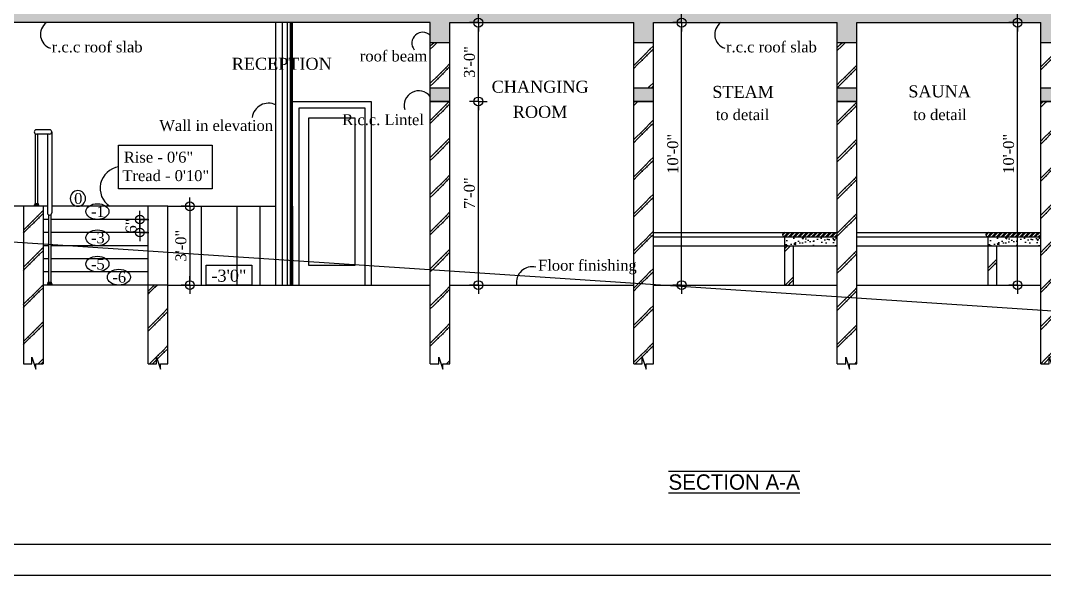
# Model space of a CAD drawing. Extents: x 7848 to 13228, y -2245 to 213.
# Drawn here: x 8097.6 to 8565.7, y -382.4 to -128.5 of the extents above; entities that cross this region are included whole.
import ezdxf
from ezdxf.enums import TextEntityAlignment as Align

# ---------------------------------------------------------------- set-up
doc = ezdxf.new("R2010")
doc.units = 0
doc.header["$LTSCALE"] = 20
doc.header["$MEASUREMENT"] = 0
doc.header["$PDMODE"] = 34
doc.header["$PDSIZE"] = 5
doc.layers.get('0').update_dxf_attribs({"linetype": 'CONTINUOUS'})
doc.layers.get('Defpoints').update_dxf_attribs({"linetype": 'CONTINUOUS'})
for name, color, linetype in [('border', 230, 'CONTINUOUS'), ('BORTEXT', 2, 'CONTINUOUS'), ('DETTEXT', 7, 'CONTINUOUS'), ('DIMLINE', 254, 'CONTINUOUS'), ('DOOR', 1, 'CONTINUOUS'), ('handrail', 1, 'CONTINUOUS'), ('HATCH', 252, 'CONTINUOUS'), ('text', 2, 'CONTINUOUS'), ('wall', 13, 'CONTINUOUS')]:
    doc.layers.add(name, color=color, linetype=linetype)
doc.layers.add('correct', color=230, linetype='CONTINUOUS', plot=False)
doc.styles.add('style3', font='times_1.ttf')
doc.styles.add('style4', font='boos1_0.ttf')
doc.styles.add('style5', font='times_1.ttf')
doc.dimstyles.new('arch61', dxfattribs={"dimscale": 0, "dimtxt": 5, "dimasz": 2, "dimexe": 0.18, "dimexo": 0.0625, "dimgap": 1.5, "dimtad": 1, "dimzin": 3, "dimdsep": 46, "dimlunit": 4, "dimtxsty": 'style3', "dimblk": 'BLK', "dimcen": 0, "dimse1": 1, "dimse2": 1, "dimclrd": 256, "dimclrt": 3, "dimazin": 0, "dimtfac": 1, "dimtix": 1, "dimtmove": 2, "dimatfit": 3, "dimldrblk": 'NONE', "dimfxl": 0.18, "dimtolj": 1, "dimtzin": 0, "dimlwd": -1, "dimarcsym": 0})
pattern_1 = [(45, (-691.092, 4933.936), (-8.485281, 8.485281), [3, 0]), (45, (-691.799, 4934.643), (-8.485281, 8.485281), [3, 0])]

# ---------------------------------------------------------------- blocks, each defined once
blk = doc.blocks.new('BLK')
for q in [(-2, 0), (0, 2), (0, -2), (2, 0)]:
    blk.add_line((0, 0), q)
blk.add_circle((0, 0), 1)
blk = doc.blocks.new('*D402')
at = {"layer": 'Defpoints', "color": 0}
for p in [(8293.93, -165.54), (8306.88, -165.54), (8293.93, -249.54)]:
    blk.add_point(p, dxfattribs=at)
at = {"layer": 'DIMLINE'}
blk.add_line((8306.88, -247.54), (8306.88, -167.54), dxfattribs=at)
at = {"layer": 'DIMLINE', "xscale": 2, "yscale": 2, "zscale": 2}
for p, rotation in [((8306.88, -165.54), 90), ((8306.88, -249.54), 270)]:
    blk.add_blockref('BLK', p, dxfattribs=dict(at, rotation=rotation))
at = {"layer": 'DIMLINE', "color": 3, "insert": (8302.83, -207.54), "char_height": 5, "attachment_point": 5, "rotation": 90, "style": 'style3'}
blk.add_mtext('\\A1;7\'-0"', dxfattribs=at)
blk = doc.blocks.new('_None')
blk = doc.blocks.new('*D403')
at = {"layer": 'Defpoints', "color": 0}
for p in [(8293.93, -129.54), (8306.88, -129.54), (8293.93, -165.54)]:
    blk.add_point(p, dxfattribs=at)
at = {"layer": 'DIMLINE'}
blk.add_line((8306.88, -163.54), (8306.88, -131.54), dxfattribs=at)
at = {"layer": 'DIMLINE', "xscale": 2, "yscale": 2, "zscale": 2}
for p, rotation in [((8306.88, -129.54), 90), ((8306.88, -165.54), 270)]:
    blk.add_blockref('BLK', p, dxfattribs=dict(at, rotation=rotation))
at = {"layer": 'DIMLINE', "color": 3, "insert": (8302.84, -147.54), "char_height": 5, "attachment_point": 5, "rotation": 90, "style": 'style3'}
blk.add_mtext('\\A1;3\'-0"', dxfattribs=at)
blk = doc.blocks.new('*D404')
at = {"layer": 'Defpoints', "color": 0}
for p in [(8399.59, -129.54), (8399.82, -129.54), (8399.59, -249.54)]:
    blk.add_point(p, dxfattribs=at)
at = {"layer": 'DIMLINE'}
blk.add_line((8399.82, -247.54), (8399.82, -131.54), dxfattribs=at)
at = {"layer": 'DIMLINE', "xscale": 2, "yscale": 2, "zscale": 2}
for p, rotation in [((8399.82, -129.54), 90), ((8399.82, -249.54), 270)]:
    blk.add_blockref('BLK', p, dxfattribs=dict(at, rotation=rotation))
at = {"layer": 'DIMLINE', "color": 3, "insert": (8395.78, -189.54), "char_height": 5, "attachment_point": 5, "rotation": 90, "style": 'style3'}
blk.add_mtext('\\A1;10\'-0"', dxfattribs=at)
blk = doc.blocks.new('*D422')
at = {"layer": 'Defpoints', "color": 0}
for p in [(8164.93, -213.54), (8164.93, -249.54), (8174.99, -249.54)]:
    blk.add_point(p, dxfattribs=at)
at = {"layer": 'DIMLINE'}
blk.add_line((8174.99, -215.54), (8174.99, -247.54), dxfattribs=at)
at = {"layer": 'DIMLINE', "xscale": 2, "yscale": 2, "zscale": 2}
for p, rotation in [((8174.99, -213.54), 90), ((8174.99, -249.54), 270)]:
    blk.add_blockref('BLK', p, dxfattribs=dict(at, rotation=rotation))
at = {"layer": 'DIMLINE', "color": 3, "insert": (8170.95, -231.54), "char_height": 5, "attachment_point": 5, "rotation": 90, "style": 'style3'}
blk.add_mtext('\\A1;3\'-0"', dxfattribs=at)
blk = doc.blocks.new('*D423')
at = {"layer": 'Defpoints', "color": 0}
for p in [(8152.21, -219.54), (8153.32, -219.54), (8153.32, -225.54)]:
    blk.add_point(p, dxfattribs=at)
at = {"layer": 'DIMLINE'}
for p, q in [((8152.21, -217.54), (8152.21, -215.54)), ((8152.21, -225.54), (8152.21, -219.54)), ((8152.21, -227.54), (8152.21, -229.54))]:
    blk.add_line(p, q, dxfattribs=at)
at = {"layer": 'DIMLINE', "xscale": 2, "yscale": 2, "zscale": 2}
for p, rotation in [((8152.21, -219.54), 270), ((8152.21, -225.54), 90)]:
    blk.add_blockref('BLK', p, dxfattribs=dict(at, rotation=rotation))
at = {"layer": 'DIMLINE', "color": 3, "insert": (8148.17, -222.54), "char_height": 5, "attachment_point": 5, "rotation": 90, "style": 'style3'}
blk.add_mtext('\\A1;6"', dxfattribs=at)
blk = doc.blocks.new('*D428')
at = {"layer": 'Defpoints', "color": 0}
for p in [(8550.9, -129.54), (8553.31, -129.54), (8550.9, -249.54)]:
    blk.add_point(p, dxfattribs=at)
at = {"layer": 'DIMLINE'}
blk.add_line((8553.31, -247.54), (8553.31, -131.54), dxfattribs=at)
at = {"layer": 'DIMLINE', "xscale": 2, "yscale": 2, "zscale": 2}
for p, rotation in [((8553.31, -129.54), 90), ((8553.31, -249.54), 270)]:
    blk.add_blockref('BLK', p, dxfattribs=dict(at, rotation=rotation))
at = {"layer": 'DIMLINE', "color": 3, "insert": (8549.27, -189.54), "char_height": 5, "attachment_point": 5, "rotation": 90, "style": 'style3'}
blk.add_mtext('\\A1;10\'-0"', dxfattribs=at)

msp = doc.modelspace()

# ---------------------------------------------------------------- hatches: boundary and pattern name
at = {"layer": 'HATCH'}
for points in [[(8572.926, -123.538), (7941.426, -123.538), (7941.426, -129.538), (8284.926, -129.538), (8284.926, -138.538), (8293.926, -138.538), (8293.926, -129.538), (8377.926, -129.538), (8377.926, -138.538), (8386.926, -138.538), (8386.926, -129.538), (8470.926, -129.538), (8470.926, -138.538), (8479.926, -138.538), (8479.926, -129.538), (8563.926, -129.538), (8563.926, -138.538), (8572.926, -138.538), (8572.926, -135.538), (8692.926, -135.538), (8692.926, -147.538), (8701.926, -147.538), (8701.926, -129.538), (8572.926, -129.538)], [(8284.926, -159.538), (8284.926, -165.538), (8293.926, -165.538), (8293.926, -159.538)], [(8386.926, -165.538), (8386.926, -159.538), (8377.926, -159.538), (8377.926, -165.538)], [(8470.926, -159.538), (8470.926, -165.538), (8479.926, -165.538), (8479.926, -159.538)], [(8563.926, -159.538), (8563.926, -165.538), (8572.926, -165.538), (8572.926, -159.538)]]:
    msp.add_hatch(color=8, dxfattribs=at).paths.add_polyline_path(points)
h = msp.add_hatch(dxfattribs=at)
h.set_pattern_fill('BRICK HATCH', color=8, angle=45, style=0)
h.set_pattern_definition(pattern_1)
h.paths.add_polyline_path([(8293.926, -138.538), (8284.926, -138.538), (8284.926, -159.538), (8293.926, -159.538)])
h = msp.add_hatch(dxfattribs=at)
h.set_pattern_fill('BRICK HATCH', color=8, angle=45, style=0)
h.set_pattern_definition(pattern_1)
h.paths.add_polyline_path([(8386.926, -138.538), (8377.926, -138.538), (8377.926, -159.538), (8386.926, -159.538)])
h = msp.add_hatch(dxfattribs=at)
h.set_pattern_fill('BRICK HATCH', color=8, angle=45, style=0)
h.set_pattern_definition(pattern_1)
h.paths.add_polyline_path([(8470.926, -159.538), (8479.926, -159.538), (8479.926, -138.538), (8470.926, -138.538)])
h = msp.add_hatch(dxfattribs=at)
h.set_pattern_fill('BRICK HATCH', color=8, angle=45, style=0)
h.set_pattern_definition(pattern_1)
h.paths.add_polyline_path([(8563.926, -159.538), (8572.926, -159.538), (8572.926, -138.538), (8563.926, -138.538)])
h = msp.add_hatch(dxfattribs=at)
h.set_pattern_fill('BRICK HATCH', color=8, angle=45, style=0)
h.set_pattern_definition(pattern_1)
h.paths.add_polyline_path([(8293.926, -165.538), (8284.926, -165.538), (8284.926, -285.558), (8288.816, -285.558), (8288.816, -282.571), (8290.579, -288.042), (8290.579, -285.538), (8293.926, -285.538)])
h = msp.add_hatch(dxfattribs=at)
h.set_pattern_fill('BRICK HATCH', color=8, angle=45, style=0)
h.set_pattern_definition(pattern_1)
h.paths.add_polyline_path([(8386.926, -165.538), (8377.926, -165.538), (8377.926, -285.558), (8381.816, -285.558), (8381.816, -282.571), (8383.579, -288.042), (8383.579, -285.538), (8386.926, -285.538)])
h = msp.add_hatch(dxfattribs=at)
h.set_pattern_fill('BRICK HATCH', color=8, angle=45, style=0)
h.set_pattern_definition(pattern_1)
h.paths.add_polyline_path([(8479.926, -165.538), (8470.926, -165.538), (8470.926, -285.558), (8474.816, -285.558), (8474.816, -282.571), (8476.579, -288.042), (8476.579, -285.538), (8479.926, -285.538)])
h = msp.add_hatch(dxfattribs=at)
h.set_pattern_fill('BRICK HATCH', color=8, angle=45, style=0)
h.set_pattern_definition(pattern_1)
h.paths.add_polyline_path([(8572.926, -165.538), (8563.926, -165.538), (8563.926, -285.558), (8567.816, -285.558), (8567.816, -282.571), (8569.579, -288.042), (8569.579, -285.538), (8572.926, -285.538)])
h = msp.add_hatch(dxfattribs=at)
h.set_pattern_fill('BRICK HATCH', color=8, angle=45, style=0)
h.set_pattern_definition(pattern_1)
h.paths.add_polyline_path([(8098.926, -285.558), (8102.816, -285.558), (8102.816, -282.571), (8104.579, -288.042), (8104.579, -285.538), (8107.926, -285.538), (8107.926, -213.538), (8098.926, -213.538)])
h = msp.add_hatch(dxfattribs=at)
h.set_pattern_fill('STEEL', color=256, scale=12, style=0)
h.set_pattern_definition([(45, (-691.0915, 4933.9355), (-1.06066017, 1.06066017), []), (45, (-691.0915, 4934.6855), (-1.06066017, 1.06066017), [])])
h.paths.add_polyline_path([(8470.926, -227.538), (8470.926, -225.538), (8446.926, -225.538, 1), (8446.926, -227.538)])
h = msp.add_hatch(dxfattribs=at)
h.set_pattern_fill('AR-CONC', color=8, style=0)
h.set_pattern_definition([(50, (-691.0915, 4933.9355), (7.1726018, -0.6275213), [0.75, -8.25]), (355, (-691.0915, 4933.9355), (-1.3875133, 7.5219213), [0.6, -6.6]), (100.4514, (-690.494, 4933.883), (5.785094, 6.8943954), [0.637402, -7.011421]), (46.1842, (-691.0915, 4935.9355), (10.6724105, -1.65519), [1.125, -12.375]), (96.6356, (-690.202, 4935.798), (9.346627, 9.741179), [0.956103, -10.51713]), (351.1842, (-691.092, 4935.936), (9.34662, 9.741186), [0.9, -9.9]), (21, (-690.0915, 4935.4355), (5.9690705, -4.026189), [0.75, -8.25]), (326, (-690.0915, 4935.4355), (2.4331533, 7.2515005), [0.6, -6.6]), (71.4514, (-689.594, 4935.1), (8.4022263, 3.225305), [0.637402, -7.011421]), (37.5, (-691.0915, 4933.9355), (0.12159855, 3.32893854), [0, -6.52, 0, -6.7, 0, -6.625]), (7.5, (-691.0915, 4933.9355), (2.6306954, 3.9441171), [0, -3.82, 0, -6.37, 0, -2.525]), (327.5, (-693.3215, 4933.9355), (5.33822436, -0.2255487), [0, -2.5, 0, -7.8, 0, -10.35]), (317.5, (-694.3215, 4933.9355), (5.8318617, 1.0010498), [0, -3.25, 0, -5.18, 0, -7.35])])
h.paths.add_polyline_path([(8446.926, -227.538), (8446.926, -231.538), (8470.926, -231.538), (8470.926, -227.538)])
h = msp.add_hatch(dxfattribs=at)
h.set_pattern_fill('STEEL', color=256, scale=12, style=0)
h.set_pattern_definition([(45, (-598.0915, 4933.9355), (-1.06066017, 1.06066017), []), (45, (-598.0915, 4934.6855), (-1.06066017, 1.06066017), [])])
h.paths.add_polyline_path([(8563.926, -227.538), (8563.926, -225.538), (8539.926, -225.538, 1), (8539.926, -227.538)])
h = msp.add_hatch(dxfattribs=at)
h.set_pattern_fill('AR-CONC', color=8, style=0)
h.set_pattern_definition([(50, (-598.0915, 4933.9355), (7.1726018, -0.6275213), [0.75, -8.25]), (355, (-598.0915, 4933.9355), (-1.3875133, 7.5219213), [0.6, -6.6]), (100.4514, (-597.494, 4933.883), (5.785094, 6.8943954), [0.637402, -7.011421]), (46.1842, (-598.0915, 4935.9355), (10.6724105, -1.65519), [1.125, -12.375]), (96.6356, (-597.202, 4935.798), (9.346627, 9.741179), [0.956103, -10.51713]), (351.1842, (-598.092, 4935.936), (9.34662, 9.741186), [0.9, -9.9]), (21, (-597.0915, 4935.4355), (5.9690705, -4.026189), [0.75, -8.25]), (326, (-597.0915, 4935.4355), (2.4331533, 7.2515005), [0.6, -6.6]), (71.4514, (-596.594, 4935.1), (8.4022263, 3.225305), [0.637402, -7.011421]), (37.5, (-598.0915, 4933.9355), (0.12159855, 3.32893854), [0, -6.52, 0, -6.7, 0, -6.625]), (7.5, (-598.0915, 4933.9355), (2.6306954, 3.9441171), [0, -3.82, 0, -6.37, 0, -2.525]), (327.5, (-600.3215, 4933.9355), (5.33822436, -0.2255487), [0, -2.5, 0, -7.8, 0, -10.35]), (317.5, (-601.3215, 4933.9355), (5.8318617, 1.0010498), [0, -3.25, 0, -5.18, 0, -7.35])])
h.paths.add_polyline_path([(8539.926, -227.538), (8539.926, -231.538), (8563.926, -231.538), (8563.926, -227.538)])
h = msp.add_hatch(dxfattribs=at)
h.set_pattern_fill('BRICK HATCH', color=8, angle=45, style=0)
h.set_pattern_definition(pattern_1)
h.paths.add_polyline_path([(8450.926, -231.538), (8446.926, -231.538), (8446.926, -249.538), (8450.926, -249.538)])
h = msp.add_hatch(dxfattribs=at)
h.set_pattern_fill('BRICK HATCH', color=8, angle=45, style=0)
h.set_pattern_definition(pattern_1)
h.paths.add_polyline_path([(8543.926, -231.538), (8539.926, -231.538), (8539.926, -249.538), (8543.926, -249.538)])
h = msp.add_hatch(dxfattribs=at)
h.set_pattern_fill('BRICK HATCH', color=8, angle=45, style=0)
h.set_pattern_definition(pattern_1)
h.paths.add_polyline_path([(8164.926, -249.538), (8155.926, -249.538), (8155.926, -285.558), (8159.816, -285.558), (8159.816, -282.571), (8161.579, -288.042), (8161.579, -285.538), (8164.926, -285.538)])

# ---------------------------------------------------------------- linework, layer by layer
for p, q in [((8214.285, -249.538), (8214.285, -129.538)), ((8217.367, -249.538), (8217.367, -129.538)), ((8221.926, -213.538), (8221.926, -129.538)), ((8109.926, -213.538), (8107.926, -213.538)), ((8164.926, -213.538), (8111.926, -213.538)), ((8155.926, -249.538), (8155.926, -213.538)), ((8164.926, -249.538), (8164.926, -213.538)), ((8164.926, -213.538), (8214.285, -213.538)), ((8221.926, -213.538), (8221.926, -249.538)), ((8110.426, -219.538), (8107.926, -219.538)), ((8155.926, -219.538), (8111.426, -219.538)), ((8110.426, -225.538), (8107.926, -225.538)), ((8155.926, -225.538), (8111.426, -225.538)), ((8386.926, -225.538), (8446.926, -225.538)), ((8386.926, -227.538), (8446.926, -227.538)), ((8479.926, -225.538), (8539.926, -225.538)), ((8479.926, -227.538), (8539.926, -227.538)), ((8110.426, -231.538), (8107.926, -231.538)), ((8155.926, -231.538), (8111.426, -231.538)), ((8386.926, -231.538), (8446.926, -231.538)), ((8479.926, -231.538), (8539.926, -231.538)), ((8110.426, -237.538), (8107.926, -237.538)), ((8155.926, -237.538), (8111.426, -237.538)), ((8110.426, -243.538), (8107.926, -243.538)), ((8155.926, -243.538), (8111.426, -243.538))]:
    msp.add_line(p, q)
at = {"color": 8}
for p, q in [((8219.59, -249.538), (8219.59, -129.538)), ((8221.058, -249.538), (8221.058, -129.538)), ((8221.592, -249.538), (8221.592, -129.538)), ((8180.302, -249.538), (8180.302, -213.538)), ((8196.651, -249.538), (8196.651, -213.538)), ((8207.121, -249.538), (8207.121, -213.538))]:
    msp.add_line(p, q, dxfattribs=at)
for points in [[(8098.917, -285.558), (8102.816, -285.558), (8102.816, -282.571), (8104.579, -288.042), (8104.579, -285.538), (8107.926, -285.538)], [(8155.917, -285.558), (8159.816, -285.558), (8159.816, -282.571), (8161.579, -288.042), (8161.579, -285.538), (8164.926, -285.538)], [(8284.917, -285.558), (8288.816, -285.558), (8288.816, -282.571), (8290.579, -288.042), (8290.579, -285.538), (8293.926, -285.538)], [(8377.917, -285.558), (8381.816, -285.558), (8381.816, -282.571), (8383.579, -288.042), (8383.579, -285.538), (8386.926, -285.538)], [(8470.917, -285.558), (8474.816, -285.558), (8474.816, -282.571), (8476.579, -288.042), (8476.579, -285.538), (8479.926, -285.538)], [(8563.917, -285.558), (8567.816, -285.558), (8567.816, -282.571), (8569.579, -288.042), (8569.579, -285.538), (8572.926, -285.538)]]:
    msp.add_lwpolyline(points)
at = {"layer": 'border'}
msp.add_line((8992.314, -368.202), (7848.317, -368.202), dxfattribs=at)
at = {"layer": 'correct', "color": 3}
msp.add_lwpolyline([(7848.317, 213.315), (8992.314, 213.315), (8992.314, -382.387), (7848.317, -382.387)], close=True, dxfattribs=at)
at = {"layer": 'DETTEXT'}
msp.add_lwpolyline([(8142.48, -185.491), (8185.207, -185.491), (8185.207, -205.536), (8142.48, -205.536)], close=True, dxfattribs=at)
for centre, radius, start, end in [((8113.326, -134.915), 6.627, 125.77385, 252.19314), ((8421.538, -134.915), 6.627, 125.77385, 252.19314), ((8281.465, -138.888), 4.957, 45.72078, 217.58669), ((8279.664, -167.426), 6.711, 38.37139, 196.17039), ((8210.991, -173.935), 7.557, 64.15339, 171.98456), ((8143.875, -205.296), 9.881, 98.11324, 236.53265), ((8331.568, -248.433), 7.283, 77.20671, 188.73098)]:
    msp.add_arc(centre, radius, start, end, dxfattribs=at)
at = {"layer": 'DETTEXT', "extrusion": (0, 0, -1)}
msp.add_ellipse((8123.857, -209.939), major_axis=(0, -3.6), ratio=0.9655473, start_param=-1.5707963, end_param=4.712389, dxfattribs=at)
at = {"layer": 'DETTEXT'}
for centre in [(8132.776, -215.939), (8132.776, -227.939), (8132.776, -239.939), (8142.571, -245.939)]:
    msp.add_ellipse(centre, major_axis=(5.258, 0), ratio=0.6845772, start_param=-3.141592653589793, end_param=3.141592653589793, dxfattribs=at)
at = {"layer": 'DIMLINE'}
msp.add_line((7939.926, -219.538), (8902.926, -283.538), dxfattribs=at)
at = {"layer": 'DOOR'}
for points in [[(8221.926, -249.538), (8221.926, -165.538), (8257.926, -165.538), (8257.926, -249.538)], [(8224.926, -249.538), (8224.926, -168.538), (8254.926, -168.538), (8254.926, -249.538)], [(8229.426, -240.538), (8229.426, -173.038), (8250.426, -173.038), (8250.426, -240.538), (8229.426, -240.538)]]:
    msp.add_lwpolyline(points, dxfattribs=at)
at = {"layer": 'handrail', "color": 2}
for p, q in [((8104.367, -180.368), (8104.367, -212.292)), ((8105.367, -180.538), (8105.367, -212.292)), ((8110.426, -217.404), (8110.426, -248.292)), ((8111.426, -217.404), (8111.426, -248.292))]:
    msp.add_line(p, q, dxfattribs=at)
at = {"layer": 'handrail'}
for p, q in [((8110.926, -178.538), (8104.926, -178.538)), ((8110.926, -180.538), (8104.926, -180.538)), ((8109.926, -180.538), (8109.926, -216.538)), ((8111.926, -179.538), (8111.926, -216.538)), ((8103.867, -212.792), (8105.867, -212.792)), ((8103.867, -212.792), (8103.867, -213.538)), ((8104.117, -212.292), (8105.617, -212.292)), ((8104.117, -212.292), (8104.117, -212.792)), ((8105.617, -212.292), (8105.617, -212.792)), ((8105.867, -212.792), (8105.867, -213.538)), ((8109.926, -248.792), (8111.926, -248.792)), ((8109.926, -248.792), (8109.926, -249.538)), ((8110.176, -248.292), (8111.676, -248.292)), ((8110.176, -248.292), (8110.176, -248.792)), ((8111.676, -248.292), (8111.676, -248.792)), ((8111.926, -248.792), (8111.926, -249.538))]:
    msp.add_line(p, q, dxfattribs=at)
for centre, start, end in [((8104.926, -179.538), 90, 270), ((8110.926, -179.538), 270, 90), ((8110.926, -216.538), 180, 0)]:
    msp.add_arc(centre, 1, start, end, dxfattribs=at)
at = {"layer": 'text'}
msp.add_lwpolyline([(8182.478, -240.513), (8203.418, -240.513), (8203.418, -249.538), (8182.478, -249.538)], close=True, dxfattribs=at)
at = {"layer": 'wall'}
for p, q in [((8284.926, -129.538), (7950.426, -129.538)), ((8284.926, -285.538), (8284.926, -129.538)), ((8293.926, -285.538), (8293.926, -129.538)), ((8293.926, -129.538), (8377.926, -129.538)), ((8377.926, -285.538), (8377.926, -129.538)), ((8386.926, -285.538), (8386.926, -129.538)), ((8386.926, -129.538), (8470.926, -129.538)), ((8470.926, -285.538), (8470.926, -129.538)), ((8479.926, -285.538), (8479.926, -129.538)), ((8479.926, -129.538), (8563.926, -129.538)), ((8563.926, -285.538), (8563.926, -129.538)), ((8284.926, -138.538), (8293.926, -138.538)), ((8377.926, -138.538), (8386.926, -138.538)), ((8470.926, -138.538), (8479.926, -138.538)), ((8563.926, -138.538), (8572.926, -138.538)), ((8293.926, -159.538), (8284.926, -159.538)), ((8386.926, -159.538), (8377.926, -159.538)), ((8479.926, -159.538), (8470.926, -159.538)), ((8572.926, -159.538), (8563.926, -159.538)), ((8293.926, -165.538), (8284.926, -165.538)), ((8284.926, -165.538), (8293.926, -165.538)), ((8386.926, -165.538), (8377.926, -165.538)), ((8377.926, -165.538), (8386.926, -165.538)), ((8479.926, -165.538), (8470.926, -165.538)), ((8470.926, -165.538), (8479.926, -165.538)), ((8572.926, -165.538), (8563.926, -165.538)), ((8563.926, -165.538), (8572.926, -165.538)), ((8107.926, -213.538), (7950.426, -213.538)), ((8098.926, -213.538), (8098.926, -285.558)), ((8107.926, -213.538), (8107.926, -285.538)), ((8446.926, -225.538), (8470.926, -225.538)), ((8446.926, -249.538), (8446.926, -227.538)), ((8446.926, -227.538), (8470.926, -227.538)), ((8539.926, -225.538), (8563.926, -225.538)), ((8539.926, -249.538), (8539.926, -227.538)), ((8539.926, -227.538), (8563.926, -227.538)), ((8446.926, -231.538), (8470.926, -231.538)), ((8450.926, -249.538), (8450.926, -231.538)), ((8539.926, -231.538), (8563.926, -231.538)), ((8543.926, -249.538), (8543.926, -231.538)), ((8164.926, -249.538), (8107.926, -249.538)), ((8155.926, -285.538), (8155.926, -249.538)), ((8164.926, -285.538), (8164.926, -249.538)), ((8164.926, -249.538), (8284.926, -249.538)), ((8293.926, -249.538), (8377.926, -249.538)), ((8386.926, -249.538), (8470.926, -249.538)), ((8479.926, -249.538), (8563.926, -249.538))]:
    msp.add_line(p, q, dxfattribs=at)
for centre in [(8446.926, -226.538), (8539.926, -226.538)]:
    msp.add_arc(centre, 1, 90, 270, dxfattribs=at)

# ---------------------------------------------------------------- texts
at = {"layer": 'BORTEXT', "color": 2, "style": 'style4'}
msp.add_text('%%U%%OSECTION A-A', height=7.02428, dxfattribs=at).set_placement((8393.789, -343.144))
at = {"layer": 'DETTEXT', "style": 'style5'}
for s, p in [('r.c.c roof slab', (8111.902, -143.136)), ('r.c.c roof slab', (8420.113, -143.136)), ('Wall in elevation', (8161.048, -179.056)), ('Rise - 0\'6"', (8144.823, -193.543)), ('Tread - 0\'10"', (8144.183, -202.005)), ('Floor finishing', (8334.183, -242.98))]:
    msp.add_text(s, height=5, dxfattribs=at).set_placement(p)
msp.add_text('roof beam', height=5, dxfattribs=at).set_placement((8268.139, -144.627), align=Align.MIDDLE)
for s, p in [('R.c.c. Lintel', (8263.339, -176.413)), ('to detail', (8427.639, -174.101)), ('to detail', (8517.858, -174.101))]:
    msp.add_text(s, height=5, dxfattribs=at).set_placement(p, align=Align.CENTER)
at = {"layer": 'DETTEXT', "color": 7, "style": 'style5'}
for s, height, p in [('0', 4.99, (8122.13, -212.431)), ('-1', 4.9903, (8129.814, -218.431)), ('-3', 4.9903, (8129.814, -230.431)), ('-5', 4.9903, (8129.814, -242.431)), ('-6', 4.9903, (8139.609, -248.431))]:
    msp.add_text(s, height=height, dxfattribs=at).set_placement(p)
at = {"layer": 'text', "style": 'style5'}
for s, p in [('RECEPTION', (8194.17, -151.091)), ('CHANGING', (8312.97, -161.58)), ('STEAM', (8413.814, -163.957)), ('SAUNA', (8503.409, -163.707)), ('ROOM', (8322.649, -173.076)), ('-3\'0"', (8184.892, -248.011))]:
    msp.add_text(s, height=5.5, dxfattribs=at).set_placement(p)

# ---------------------------------------------------------------- dimensions: what is measured, and where the dimension line sits
at = {"layer": 'DIMLINE'}
for base, p1, p2, picture, middle in [((8306.878, -129.538), (8293.926, -165.538), (8293.926, -129.538), '*D403', (8302.835, -147.538)), ((8399.819, -129.538), (8399.586, -249.538), (8399.586, -129.538), '*D404', (8395.776, -189.538)), ((8553.312, -129.538), (8550.901, -249.538), (8550.901, -129.538), '*D428', (8549.269, -189.538)), ((8306.878, -165.538), (8293.926, -249.538), (8293.926, -165.538), '*D402', (8302.828, -207.538)), ((8174.989, -249.538), (8164.926, -213.538), (8164.926, -249.538), '*D422', (8170.945, -231.538)), ((8152.209, -219.538), (8153.325, -225.538), (8153.325, -219.538), '*D423', (8148.166, -222.538))]:
    dim = msp.add_linear_dim(base=base, p1=p1, p2=p2, angle=90, dimstyle='arch61', override={"dimscale": 1}, dxfattribs=at)
    dim.commit()
    dim.dimension.update_dxf_attribs({"geometry": picture, "text_midpoint": middle})

doc.saveas('drawing.dxf')
